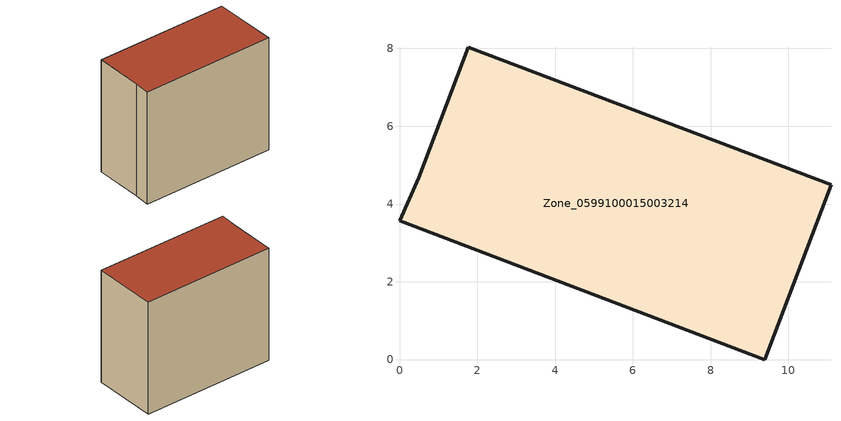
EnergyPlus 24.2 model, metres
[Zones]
Zone_0599100015003214
 floor ground (C_G): 0,3.57 0.5,4.68 1.77,8.03 11.1,4.5 9.4,0 z0.92
 wall outside (C_F): 0.5,4.68 0,3.57 9.4,0 11.1,4.5 1.77,8.03 0.5,4.68 z0.92:9.55
 roof outside (C_R): 9.4,0 11.1,4.5 1.77,8.03 0.5,4.68 0,3.57 z9.55
[BUILDING]
Pand.0599100015003214: North Axis=0; Terrain=City; Loads Convergence Tolerance Value=0.04; Temperature Convergence Tolerance Value=0.4; Solar Distribution=FullExterior; Maximum Number of Warmup Days=25; Minimum Number of Warmup Days=1
[Site:Location]
Rotterdam.The.Hague.AP_ZH_NLD Design_Conditions: Latitude=51.96; Longitude=4.45; Time Zone=1; Elevation=-4.5
[SITE:GROUNDTEMPERATURE:BUILDINGSURFACE]
18, 18, 18, 18, 18, 18, 18, 18, 18, 18, 18, 18
[MATERIAL] Thermal Absorptance=0.9; Solar Absorptance=0.7; Visible Absorptance=0.7
Name | Roughness | Thickness | Conductivity | Density | Specific Heat
G.TI.1965-1974 | MediumSmooth | 0.15 | 0.882353 | 540 | 1210
F.TI.1965-1974 | Rough | 0.3 | 0.697674 | 1920 | 840
R.TI.1965-1974 | MediumRough | 0.2 | 0.232558 | 1500 | 1000
[CONSTRUCTION]
C_G: G.TI.1965-1974
C_F: F.TI.1965-1974
C_R: R.TI.1965-1974
[ZONE]
Zone_0599100015003214: Type=1; Multiplier=1; Ceiling Height=Autocalculate; Volume=Autocalculate; Floor Area=autocalculate; Part of Total Floor Area=Yes
[ZONEINFILTRATION:DESIGNFLOWRATE]
Infil_Zone_0599100015003214: Zone or ZoneList or Space or SpaceList=Zone_0599100015003214; Schedule=AlwaysOn; Design Flow Rate Calculation Method=Flow/Area; Flow Rate per Floor Area=0.003; Constant Term Coefficient=1; Temperature Term Coefficient=0; Velocity Term Coefficient=0; Velocity Squared Term Coefficient=0
[HVACTEMPLATE:ZONE:IDEALLOADSAIRSYSTEM]
Zone_0599100015003214: Maximum Heating Supply Air Temperature=50; Minimum Cooling Supply Air Temperature=13; Maximum Heating Supply Air Humidity Ratio=0.0156; Minimum Cooling Supply Air Humidity Ratio=0.0077; Heating Limit=NoLimit; Cooling Limit=NoLimit; Dehumidification Control Type=ConstantSensibleHeatRatio; Cooling Sensible Heat Ratio=0.7; Dehumidification Setpoint=60; Humidification Control Type=None; Humidification Setpoint=30; Outdoor Air Method=None; Outdoor Air Flow Rate per Person=0.00944; Outdoor Air Flow Rate per Zone Floor Area=0; Outdoor Air Flow Rate per Zone=0; Demand Controlled Ventilation Type=None; Outdoor Air Economizer Type=NoEconomizer; Heat Recovery Type=None; Sensible Heat Recovery Effectiveness=0.7; Latent Heat Recovery Effectiveness=0.65
[ZONECONTROL:THERMOSTAT]
ThermostatControl_Zone_0599100015003214: Zone or ZoneList=Zone_0599100015003214; Control Type Schedule=DualSetpointControlType; Control 1=Thermostat_Zone_0599100015003214; Temperature Difference Between Cutout And Setpoint=0
[THERMOSTATSETPOINT:DUALSETPOINT]
Thermostat_Zone_0599100015003214: Heating Setpoint Temperature Schedule=HeatingSetpoint_Zone_0599100015003214; Cooling Setpoint Temperature Schedule=CoolingSetpoint_Zone_0599100015003214
[SCHEDULE:COMPACT]
HeatingSetpoint_Zone_0599100015003214: Through: 12/31, For: AllDays, Until: 24:00, 21
CoolingSetpoint_Zone_0599100015003214: Through: 12/31, For: AllDays, Until: 24:00, 24
DualSetpointControlType: Through: 12/31, For: AllDays, Until: 24:00, 4
AlwaysOn: Through: 12/31, For: AllDays, Until: 24:00, 1
